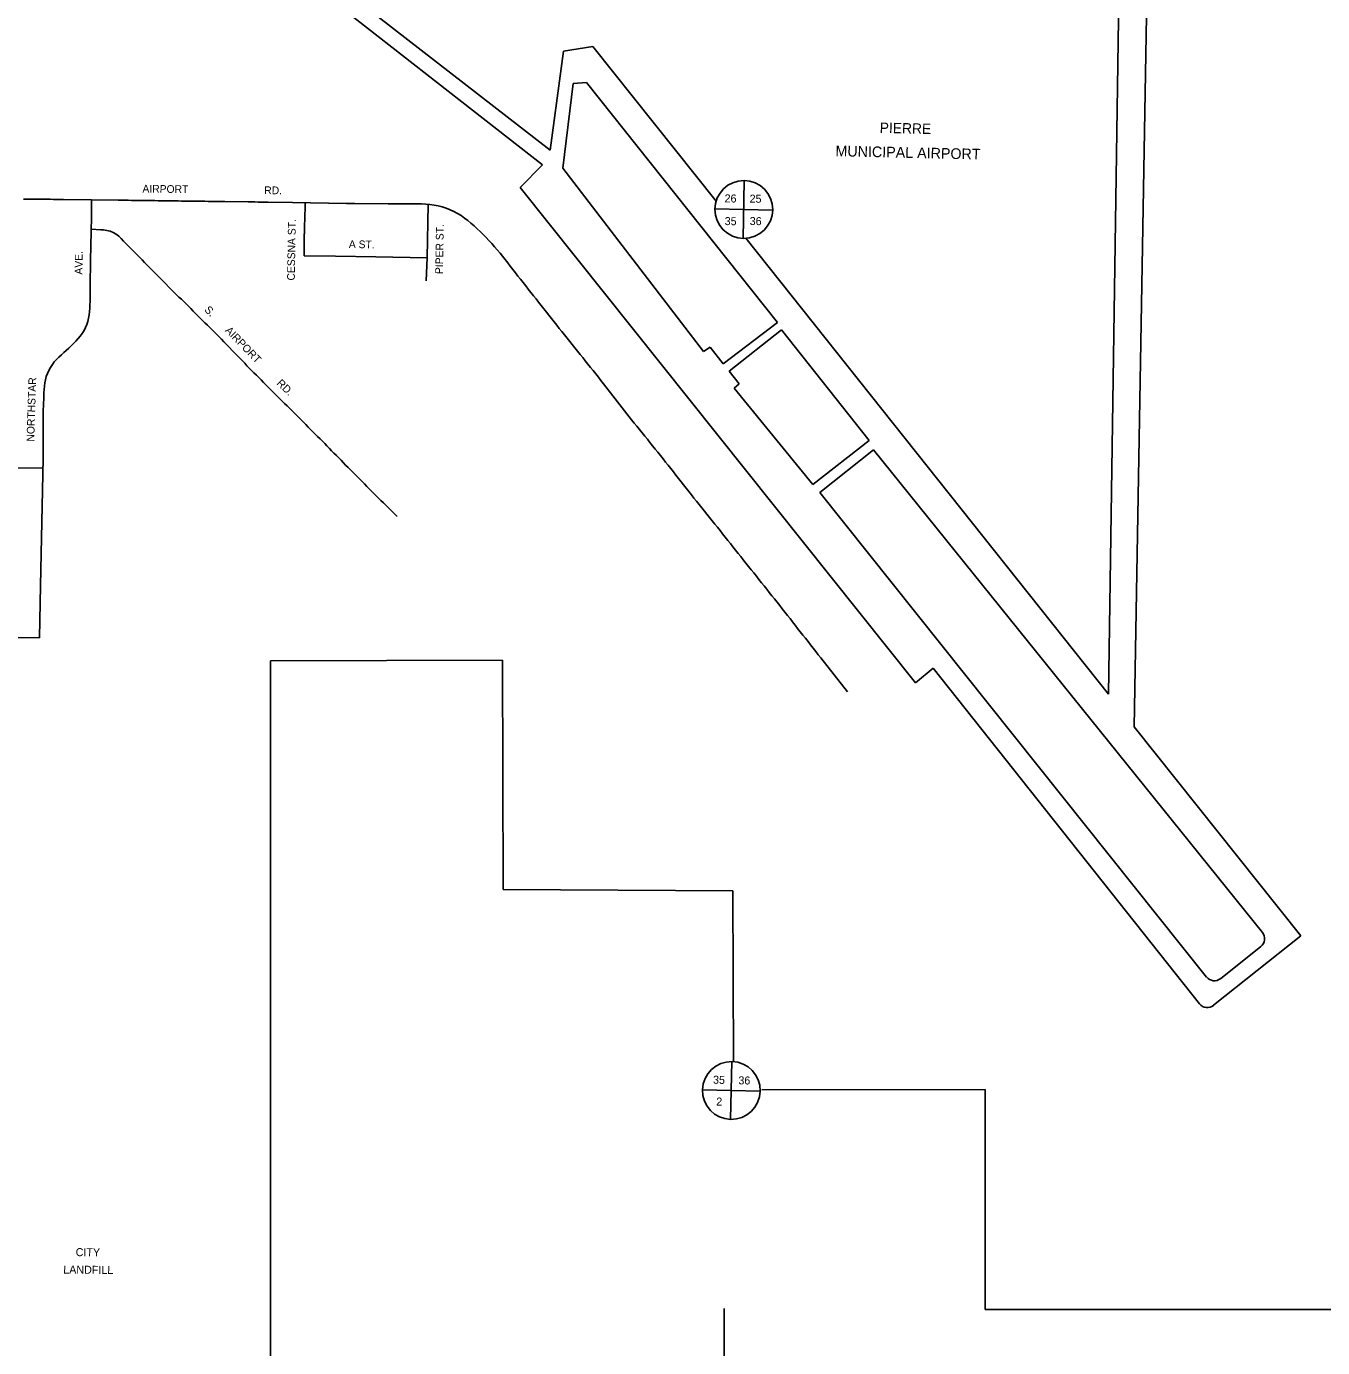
# Model space of a CAD drawing. Extents: x 1273685 to 1311991, y 16109961 to 16132859.
# Drawn here: x 1299042 to 1306817, y 16118888 to 16126811 of the extents above; entities that cross this region are included whole.
import ezdxf

# ---------------------------------------------------------------- set-up
doc = ezdxf.new("R2010")
doc.units = 0
for name, color, linetype in [('L10', 7, 'Continuous'), ('L12', 7, 'Continuous'), ('L2', 7, 'Continuous'), ('L3', 7, 'Continuous'), ('L48', 7, 'Continuous'), ('L5', 7, 'Continuous'), ('L8', 7, 'Continuous')]:
    doc.layers.add(name, color=color, linetype=linetype)

msp = doc.modelspace()

# ---------------------------------------------------------------- linework, layer by layer
at = {"layer": 'L12'}
for p, q in [((1305687.6, 16122611.3), (1305781.4, 16128004.7)), ((1305608.5, 16127970.7), (1305534.2, 16122807.4)), ((1300877.8, 16126964.1), (1302138.8, 16125980.3)), ((1302185, 16126069.4), (1301073.1, 16126931.5)), ((1302263.3, 16126662.8), (1302185, 16126069.4)), ((1302440, 16126690.7), (1302263.3, 16126662.8)), ((1303180.1, 16125763.2), (1302440, 16126690.7)), ((1302322.6, 16126469), (1302260.4, 16125961.4)), ((1302402.8, 16126475.1), (1302322.6, 16126469)), ((1303546.8, 16125035), (1302402.8, 16126475.1)), ((1302138.8, 16125980.3), (1302003.5, 16125845.2)), ((1302260.4, 16125961.4), (1303104.4, 16124861.1)), ((1302003.5, 16125845.2), (1304375.3, 16122874.9)), ((1305534.2, 16122807.4), (1303356.9, 16125540.6)), ((1303222.7, 16124788.2), (1303546.8, 16125035)), ((1303571.8, 16124992.4), (1303257.6, 16124743.2)), ((1304098.1, 16124328.5), (1303571.8, 16124992.4)), ((1303104.4, 16124861.1), (1303143.1, 16124888.2)), ((1303143.1, 16124888.2), (1303222.7, 16124788.2)), ((1303257.6, 16124743.2), (1303317.8, 16124667.7)), ((1303317.8, 16124667.7), (1303287.2, 16124642.3)), ((1303287.2, 16124642.3), (1303759.5, 16124063.9)), ((1303759.5, 16124063.9), (1304098.1, 16124328.5)), ((1304122.7, 16124271.8), (1303802.4, 16124016.8)), ((1306456.3, 16121376.6), (1304122.7, 16124271.8)), ((1303802.4, 16124016.8), (1306121.7, 16121109.9)), ((1304481.4, 16122962.6), (1304375.3, 16122874.9)), ((1304481.4, 16122962.6), (1306079.8, 16120948.5)), ((1306687.9, 16121357.1), (1305687.6, 16122611.3)), ((1306163.7, 16120940.6), (1306687.9, 16121357.1)), ((1306446.3, 16121292.6), (1306205.5, 16121099.9))]:
    msp.add_line(p, q, dxfattribs=at)
for centre, radius, start, end in [((1306409.6, 16121339.7), 60.1, 308.48672, 38.90935), ((1306168.7, 16121147.8), 60, 218.64197, 308.56799), ((1306126, 16120986.6), 60, 218.50871, 308.58709)]:
    msp.add_arc(centre, radius, start, end, dxfattribs=at)
at = {"layer": 'L2'}
for p, q in [((1301897.5, 16123011.3), (1300505.7, 16123007.1)), ((1300505.7, 16123007.1), (1300505.7, 16116102.1)), ((1301902.7, 16121634.3), (1301897.5, 16123011.3)), ((1303280.7, 16121627.8), (1301902.7, 16121634.3)), ((1303282.9, 16120602.6), (1303280.7, 16121627.8)), ((1304792.8, 16120435.8), (1303453.8, 16120434.2)), ((1304792.8, 16119116.8), (1304792.8, 16120435.8)), ((1308704.8, 16119116.8), (1304792.8, 16119116.8))]:
    msp.add_line(p, q, dxfattribs=at)
at = {"layer": 'L3'}
for p, q in [((1300713.8, 16125754.2), (1300711.9, 16125643.8)), ((1301451.4, 16125744), (1301445.8, 16125424)), ((1300711.5, 16125631.3), (1300711.1, 16125620.2)), ((1300711.9, 16125643.8), (1300711.5, 16125631.3)), ((1300708.9, 16125542), (1300708.8, 16125536.8)), ((1300709.2, 16125547), (1300708.9, 16125542)), ((1300709.4, 16125556.6), (1300709.2, 16125552)), ((1300709.2, 16125552), (1300709.2, 16125547)), ((1300709.5, 16125561), (1300709.4, 16125556.6)), ((1300709.6, 16125568.3), (1300709.5, 16125564.8)), ((1300709.5, 16125564.8), (1300709.5, 16125561)), ((1300709.7, 16125571.9), (1300709.6, 16125568.3)), ((1300709.8, 16125576.2), (1300709.7, 16125571.9)), ((1300710, 16125581.2), (1300709.8, 16125576.2)), ((1300710.1, 16125586.9), (1300710, 16125581.2)), ((1300710.3, 16125593.4), (1300710.1, 16125586.9)), ((1300710.6, 16125601.2), (1300710.3, 16125593.4)), ((1300710.8, 16125610.3), (1300710.6, 16125601.2)), ((1300711.1, 16125620.2), (1300710.8, 16125610.3)), ((1300708.6, 16125520.9), (1300708.4, 16125515.1)), ((1300708.4, 16125515.1), (1300709.5, 16125436.2)), ((1300708.7, 16125526.4), (1300708.6, 16125520.9)), ((1300708.8, 16125536.8), (1300708.7, 16125531.6)), ((1300708.7, 16125531.6), (1300708.7, 16125526.4)), ((1300709.5, 16125436.2), (1300896, 16125433.9)), ((1300896, 16125433.9), (1301138.4, 16125429.7)), ((1301138.4, 16125429.7), (1301445.8, 16125424)), ((1301445.8, 16125424), (1301439.8, 16125286.2)), ((1299142.5, 16124220.2), (1299126.1, 16123458.4)), ((1299126.1, 16123458.4), (1299121.4, 16123144.1)), ((1297002.8, 16123177.5), (1299121.4, 16123144.1))]:
    msp.add_line(p, q, dxfattribs=at)
for points in [[(1299024.6, 16125776), (1299044.6, 16125775.8), (1299064.6, 16125775.6), (1299084.6, 16125775.3), (1299104.5, 16125775.1), (1299124.5, 16125774.8), (1299144.5, 16125774.6), (1299164.5, 16125774.3), (1299184.5, 16125774.1), (1299204.5, 16125773.8), (1299224.5, 16125773.6), (1299244.5, 16125773.3), (1299264.5, 16125773.1), (1299433.8, 16125771)], [(1299433.8, 16125771), (1299432.8, 16125655.8), (1299431.7, 16125595.4)], [(1299433.8, 16125771), (1299592.4, 16125769), (1299612.4, 16125768.7), (1299632.2, 16125768.4), (1299652.2, 16125768.2), (1299672.2, 16125767.9), (1299692.2, 16125767.7), (1299712.2, 16125767.4), (1299732.2, 16125767.2), (1299752.2, 16125766.9), (1299772.2, 16125766.6), (1299792.2, 16125766.4), (1299812.2, 16125766.1), (1299832.2, 16125765.8), (1299852.2, 16125765.6), (1299872.2, 16125765.3), (1299892.1, 16125765.1), (1299912.1, 16125764.8), (1299932.1, 16125764.6), (1299952.1, 16125764.3), (1299972.1, 16125764), (1299992.1, 16125763.8), (1300012.1, 16125763.5), (1300032.1, 16125763.3), (1300052.1, 16125763), (1300072.1, 16125762.8), (1300092.1, 16125762.5), (1300112.1, 16125762.2), (1300132.1, 16125762), (1300152.1, 16125761.7), (1300172, 16125761.5), (1300192, 16125761.2), (1300212, 16125760.9), (1300232, 16125760.7), (1300372, 16125758.9), (1300392, 16125758.6), (1300411.9, 16125758.3), (1300431.9, 16125758.1), (1300451.9, 16125757.8), (1300471.9, 16125757.6), (1300491.9, 16125757.3), (1300639, 16125755.4)], [(1300639, 16125755.4), (1300963.4, 16125750.1), (1300988.4, 16125749.6), (1301013.4, 16125749.3), (1301213.3, 16125747.9), (1301238.3, 16125747.8), (1301263.3, 16125747.4), (1301288.3, 16125747), (1301313.3, 16125747), (1301338.2, 16125747.1), (1301363.2, 16125747.2), (1301388.1, 16125747.1), (1301413.1, 16125746.5), (1301438.1, 16125745.2), (1301463.1, 16125743.1), (1301487.8, 16125739.8), (1301512.3, 16125735.2), (1301536.5, 16125728.6), (1301560.1, 16125720.4), (1301583.5, 16125711.8), (1301606.4, 16125701.6), (1301628.4, 16125689.7), (1301649.6, 16125676.6), (1301670, 16125662.1), (1301689.5, 16125646.5), (1301708.6, 16125630.5), (1301727.7, 16125614.2), (1301746.2, 16125597.4), (1301764.4, 16125580.3), (1301782.1, 16125562.6), (1301799.6, 16125544.8), (1301817.1, 16125527), (1301834, 16125508.5), (1301850.7, 16125489.9), (1301867, 16125471.1), (1301883.3, 16125452.1), (1301899.1, 16125432.7), (1301914.3, 16125412.9), (1301929.4, 16125393), (1301945, 16125373.4), (1301960.6, 16125353.8), (1301975.7, 16125334), (1301991.1, 16125314.3), (1302006.6, 16125294.7), (1302022, 16125275), (1302037.2, 16125255.2), (1302052.6, 16125235.5), (1302068.1, 16125215.9), (1302083.7, 16125196.3), (1302099.2, 16125176.7), (1302114.7, 16125157.1), (1302130.2, 16125137.5), (1302145.7, 16125117.9), (1302161.3, 16125098.4), (1302177.1, 16125079), (1302192.6, 16125059.4), (1302208.4, 16125040), (1302223.9, 16125020.4), (1302238.9, 16125000.4), (1302254.1, 16124980.7), (1302269.8, 16124961.2), (1302285.6, 16124941.8), (1302301.2, 16124922.2), (1302316.5, 16124902.5), (1302332.2, 16124883), (1302347.6, 16124863.4), (1302363.2, 16124843.8), (1302379.1, 16124824.6), (1302394.8, 16124805.2), (1302410.6, 16124785.7), (1302426.5, 16124766.5), (1302442.5, 16124747.2), (1302458, 16124727.7), (1302473.1, 16124707.8), (1302488.4, 16124688), (1302503.8, 16124668.3), (1302673, 16124451.8), (1302688.7, 16124432.3), (1302704.8, 16124413.1), (1302720.6, 16124393.9), (1302735.8, 16124374), (1302751.5, 16124354.6), (1302767.4, 16124335.3), (1302782.9, 16124315.7), (1302798.2, 16124295.9), (1302813.8, 16124276.4), (1302829.6, 16124257.1), (1302845.5, 16124237.7), (1302861.2, 16124218.3), (1302876.6, 16124198.7), (1302892.1, 16124179.1), (1302907.7, 16124159.6), (1302923.4, 16124140), (1302938.9, 16124120.4), (1302954.1, 16124100.6), (1302969.2, 16124080.7), (1302984.7, 16124061.1), (1303000.2, 16124041.5), (1303015.7, 16124021.8), (1303031.3, 16124002.3)], [(1299431.7, 16125595.4), (1299428.4, 16125481), (1299428, 16125461), (1299427.5, 16125441), (1299427.2, 16125421), (1299427.3, 16125401), (1299427.1, 16125381), (1299425.9, 16125341), (1299425.6, 16125321.1), (1299425.2, 16125301.1), (1299424.8, 16125281.1), (1299424.5, 16125261.1), (1299424.2, 16125241.1), (1299424.2, 16125221.1), (1299424.2, 16125201.1), (1299424.2, 16125181.1), (1299424, 16125161.1), (1299423.4, 16125141.1), (1299422.4, 16125121.1), (1299420.8, 16125101.2), (1299418.7, 16125081.3), (1299415.4, 16125061.6), (1299410.9, 16125042.1), (1299405, 16125023), (1299397.4, 16125004.5), (1299388.4, 16124986.7), (1299377.8, 16124969.6), (1299365.6, 16124953.8), (1299352.4, 16124938.8), (1299339, 16124923.9), (1299325.5, 16124909.3), (1299311.3, 16124895.1), (1299296.6, 16124881.5), (1299281.6, 16124868.3), (1299266.7, 16124855), (1299252, 16124841.5), (1299237.5, 16124827.7), (1299223.1, 16124813.8), (1299209.9, 16124798.8), (1299198.2, 16124782.6), (1299187, 16124766), (1299177.5, 16124748.4), (1299169.1, 16124730.3), (1299161.7, 16124711.7), (1299156.6, 16124692.4), (1299152.8, 16124672.7), (1299150.1, 16124652.9), (1299148.8, 16124633), (1299147.7, 16124613), (1299146.9, 16124593), (1299146, 16124573.1), (1299145.3, 16124553.1), (1299144.4, 16124533.1), (1299143.3, 16124513.1), (1299142.7, 16124493.1), (1299142.4, 16124473.1), (1299142.7, 16124453.2), (1299143.1, 16124433.2), (1299143.2, 16124413.2), (1299143, 16124393.2), (1299143.1, 16124373.2), (1299142.5, 16124220.2)], [(1299844.9, 16125301.1), (1299793, 16125353.5), (1299778.9, 16125367.7), (1299765, 16125382), (1299750.8, 16125396), (1299736.9, 16125410.4), (1299722.7, 16125424.5), (1299708.4, 16125438.6), (1299694.1, 16125452.5), (1299680.3, 16125467), (1299666.5, 16125481.4), (1299652.5, 16125495.8), (1299638.6, 16125510), (1299624.5, 16125524.2), (1299610.6, 16125538.6), (1299596.2, 16125552.5), (1299580.5, 16125564.8), (1299563.3, 16125574.9), (1299544.6, 16125582.2), (1299525.2, 16125586.8), (1299505.6, 16125590.7), (1299488.1, 16125592), (1299431.7, 16125595.4)], [(1298837.2, 16123148.6), (1298837.2, 16123284.8), (1298842.8, 16123324.2), (1298858.3, 16123360.4), (1298907.6, 16123441.5), (1298926.1, 16123478.2), (1298932.4, 16123517.1), (1298938.2, 16124164.2), (1299141.2, 16124162.2)], [(1303031.3, 16124002.3), (1303046.8, 16123982.8), (1303062.4, 16123963.3), (1303078.2, 16123943.9), (1303093.7, 16123924.2), (1303109.1, 16123904.5), (1303124.7, 16123885.1), (1303140.8, 16123865.9), (1303155.8, 16123845.9), (1303171.3, 16123826.3), (1303187.2, 16123807), (1303202.9, 16123787.6), (1303218.8, 16123768.3), (1303234.1, 16123748.5), (1303249.6, 16123728.9), (1303265.4, 16123709.6), (1303280.6, 16123689.7), (1303296.3, 16123670.3), (1303312.1, 16123651), (1303327.6, 16123631.3), (1303342.7, 16123611.4), (1303358.2, 16123591.8), (1303374.3, 16123572.7), (1303389.5, 16123552.9), (1303405.3, 16123533.4), (1303421, 16123514), (1303436.7, 16123494.6), (1303452.2, 16123475), (1303467.4, 16123455.2), (1303483.1, 16123435.7), (1303498.7, 16123416.1), (1303514.3, 16123396.7), (1303530.2, 16123377.3), (1303545.9, 16123357.9), (1303561.4, 16123338.3), (1303576.6, 16123318.5), (1303592, 16123298.8), (1303607.4, 16123279.1), (1303622.9, 16123259.5), (1303637.9, 16123239.5), (1303653, 16123219.7), (1303668.5, 16123200), (1303684.1, 16123180.4), (1303699.8, 16123161.1), (1303715.4, 16123141.5), (1303730.8, 16123121.8), (1303746.5, 16123102.4), (1303762, 16123082.7), (1303777.4, 16123063.1), (1303792.7, 16123043.3), (1303808.2, 16123023.7), (1303967.2, 16122820.4)]]:
    msp.add_lwpolyline(points, dxfattribs=at)
at = {"layer": 'L5'}
for points in [[(1301266.8, 16123872.1), (1301212, 16123926.3), (1301197.7, 16123940.2), (1301183.5, 16123954.3), (1301169, 16123968.2), (1301154.7, 16123982), (1301140.7, 16123996.4), (1301126.5, 16124010.5), (1301112.2, 16124024.5), (1301098, 16124038.6), (1301084.1, 16124052.8), (1301070, 16124067), (1301055.9, 16124081.3), (1301041.8, 16124095.5), (1301027.8, 16124109.7), (1301013.7, 16124123.8), (1300999.6, 16124138), (1300985.7, 16124152.3), (1300971.7, 16124166.7), (1300957.3, 16124180.5), (1300943.4, 16124195), (1300929.8, 16124209.6), (1300915.8, 16124223.9), (1300901.6, 16124237.9), (1300887.4, 16124252), (1300873.3, 16124266.2), (1300859.5, 16124280.7), (1300845.4, 16124294.8), (1300831.5, 16124309.2), (1300817.7, 16124323.7), (1300803.7, 16124337.9), (1300789.3, 16124351.8), (1300775.1, 16124365.9), (1300761.4, 16124380.4), (1300747.3, 16124394.6), (1300733.1, 16124408.7), (1300719, 16124422.8), (1300705.1, 16124437.3), (1300691, 16124451.5), (1300676.8, 16124465.5), (1300662.7, 16124479.7), (1300648.6, 16124493.9), (1300634.6, 16124508.1), (1300620.2, 16124522.1), (1300605.9, 16124536), (1300591.5, 16124549.8), (1300577.1, 16124563.8), (1300562.9, 16124577.9), (1300548.7, 16124591.9), (1300534.4, 16124605.8), (1300520.6, 16124620.3), (1300506.6, 16124634.6), (1300492.3, 16124648.5), (1300478, 16124662.5), (1300463.7, 16124676.5), (1300449.7, 16124690.8), (1300435.6, 16124705), (1300421.6, 16124719.2), (1300407.5, 16124733.4), (1300393.5, 16124747.7), (1300379.5, 16124761.9), (1300365.5, 16124776.2), (1300351.8, 16124790.8), (1300338.2, 16124805.5), (1300324.4, 16124820), (1300310.2, 16124834), (1300296.2, 16124848.3), (1300240.6, 16124905.7), (1300226.8, 16124920.2), (1300213, 16124934.6), (1300198.8, 16124948.7), (1300184.3, 16124962.5), (1300170.1, 16124976.6), (1300156.3, 16124991), (1300142.1, 16125005.1), (1300127.8, 16125019), (1300113.4, 16125033), (1300099.2, 16125047.1), (1300085.3, 16125061.4), (1300071.2, 16125075.6), (1300057.1, 16125089.9), (1300043.4, 16125104.4), (1300029.6, 16125118.9), (1300015.6, 16125133.1), (1300001.2, 16125147), (1299986.8, 16125160.8), (1299972.3, 16125174.6), (1299957.7, 16125188.2), (1299943.2, 16125202), (1299929.1, 16125216.2), (1299844.9, 16125301.1)], [(1303227.1, 16118433), (1303228.4, 16119121.8)]]:
    msp.add_lwpolyline(points, dxfattribs=at)
at = {"layer": 'L8'}
for p, q in [((1303341, 16125541.1), (1303347, 16125885.5)), ((1303172.8, 16125717.2), (1303519.2, 16125709.2)), ((1303265.7, 16120257.5), (1303274, 16120603)), ((1303097.9, 16120433.8), (1303443.9, 16120425.6))]:
    msp.add_line(p, q, dxfattribs=at)
for centre, major_axis, ratio in [((1303345.8, 16125713.3), (-1.6, -173.5), 0.998947), ((1303270.9, 16120429.7), (-4.1, -173.3), 0.998373)]:
    msp.add_ellipse(centre, major_axis=major_axis, ratio=ratio, dxfattribs=at)

# ---------------------------------------------------------------- texts
at = {"layer": 'L10'}
for s, rotation, p in [('CITY', 359.41098, (1299337.9, 16119436.4)), ('LANDFILL', 359.41099, (1299263.4, 16119332))]:
    msp.add_text(s, height=48.01, rotation=rotation, dxfattribs=at).set_placement(p)
at = {"layer": 'L12'}
for s, height, p in [('PIERRE', 62.01, (1304160.4, 16126172.9)), ('MUNICIPAL AIRPORT', 64.017, (1303894.9, 16126032.9))]:
    msp.add_text(s, height=height, rotation=358.67087, dxfattribs=at).set_placement(p)
at = {"layer": 'L48'}
for s, rotation, p in [('AIRPORT', 359.28348, (1299738.3, 16125815)), ('RD.', 359.25989, (1300468.8, 16125805.6)), ('CESSNA ST.', 89.00465, (1300652, 16125286.8)), ('PIPER ST.', 89.00465, (1301540.9, 16125325.6)), ('A ST.', 359.00763, (1300976.3, 16125482.5)), ('AVE.', 89.31214, (1299378.4, 16125322.4)), ('S.', 314.33026, (1300106.8, 16125108.1)), ('AIRPORT', 314.02159, (1300231.2, 16124984.5)), ('NORTHSTAR', 88.22351, (1299089.3, 16124320.6)), ('RD.', 315.79038, (1300540.3, 16124667.1))]:
    msp.add_text(s, height=46.31, rotation=rotation, dxfattribs=at).set_placement(p)
at = {"layer": 'L8'}
for s, height, rotation, p in [('26', 48.02, 358.94008, (1303230, 16125756.1)), ('25', 48.02, 358.94007, (1303380, 16125754.6)), ('35', 48.02, 358.94008, (1303230.7, 16125619.8)), ('36', 48.02, 358.94008, (1303380.8, 16125620.2)), ('35', 48.01, 358.6458, (1303160.8, 16120470.4)), ('36', 48.01, 358.6458, (1303312.8, 16120466.8)), ('2', 48, 358.64581, (1303179.7, 16120339.7))]:
    msp.add_text(s, height=height, rotation=rotation, dxfattribs=at).set_placement(p)

doc.saveas('drawing.dxf')
